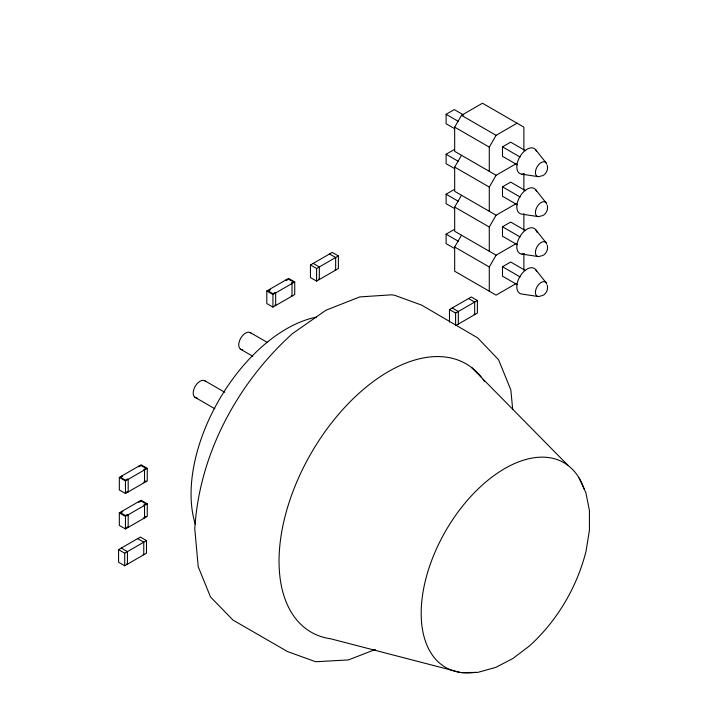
<?xml version="1.0" encoding="UTF-8"?>
<svg xmlns="http://www.w3.org/2000/svg" width="708" height="708" viewBox="0 0 708 708"><rect width="100%" height="100%" fill="white"/><g stroke="black" fill="none" stroke-linecap="round" stroke-linejoin="round"><path stroke-width="1.06" d="M516.114 163.707L496.096 175.274L454.678 151.362L454.678 127.139L461.492 115.342L482.467 103.226L523.885 127.139L523.885 150.264M516.114 203.665L496.096 215.223L454.678 191.319L454.678 167.088L461.492 155.291M516.114 243.614L496.096 255.181L454.678 231.268L454.678 207.046L461.492 195.249M489.281 171.336L489.281 147.114L496.096 135.317L517.07 123.21M516.114 283.572L496.096 295.13L454.678 271.226L454.678 247.004L461.492 235.198M489.281 211.294L489.281 187.071L496.096 175.274M489.281 251.243L489.281 227.02L496.096 215.223M489.281 291.2L489.281 266.978L496.096 255.181M454.625 128.679L446.102 123.758L446.102 114.315L454.27 109.598L463.749 115.068M454.625 168.637L446.102 163.707L446.102 154.273L454.27 149.556M517.353 164.893L502.494 156.318L502.494 146.875L510.672 142.158L525.531 150.742M310.458 264.987L332.256 252.402L338.389 255.942L338.389 268.527L316.591 281.111L310.458 277.571L310.458 264.987L316.591 268.527L338.389 255.942M266.801 290.979L288.599 278.394L294.732 281.934L294.732 294.519L272.934 307.095L266.801 303.564L266.801 290.979L272.934 294.519L294.732 281.934M454.625 208.586L446.102 203.665L446.102 194.222L454.27 189.505M517.353 204.851L502.494 196.266L502.494 186.832L510.672 182.115L525.531 190.691M454.625 248.543L446.102 243.614L446.102 234.18L454.27 229.463M517.353 244.8L502.494 236.224L502.494 226.79L510.672 222.064L525.531 230.649M119.325 477.387L141.122 464.802L147.255 468.342L147.255 480.927L125.458 493.511L119.325 489.971L119.325 477.387L125.458 480.927L147.255 468.342M517.353 284.758L502.494 276.182L502.494 266.739L510.672 262.022L525.531 270.598M125.458 492.724L127.502 491.547L128.183 491.936L128.183 479.351L127.502 478.962L125.458 480.139L120.687 477.387L122.732 476.21L122.05 475.811M145.892 480.927L143.848 482.104L144.529 482.502L144.529 469.917L143.848 469.519L145.892 468.342L141.122 465.59L139.078 466.767L138.396 466.377M449.474 322.122L449.474 309.546L471.271 296.962L477.396 300.502L477.396 313.078L456.51 325.14M449.474 309.546L455.598 313.078L477.396 300.502M119.325 512.84L141.122 500.255L147.255 503.795L147.255 516.38L125.458 528.965L119.325 525.425L119.325 512.84L125.458 516.38L147.255 503.795M125.458 528.177L127.502 527L128.183 527.389L128.183 514.805L127.502 514.415L125.458 515.592L120.687 512.84L122.732 511.663L122.05 511.273M145.892 516.38L143.848 517.566L144.529 517.955L144.529 505.37L143.848 504.981L145.892 503.795L141.122 501.043L139.078 502.229L138.396 501.83M118.572 549.647L140.361 537.062L146.494 540.602L146.494 553.187L124.697 565.772L118.572 562.232L118.572 549.647L124.697 553.187L146.494 540.602M542.045 175.947C546.178 174.451 548.435 169.566 547.266 165.389M542.045 215.896C546.178 214.4 548.435 209.515 547.266 205.338M542.045 255.854C546.178 254.358 548.435 249.473 547.266 245.295M542.045 295.802C546.178 294.307 548.435 289.43 547.266 285.244M375.337 649.484L348.38 659.936L315.653 661.741L287.457 651.537L232.967 620.075L210.488 596.924L198.213 566.719L194.771 528.796C199.355 453.978 237.251 383.603 292.377 333.672L326.007 310.21L359.797 296.909L391.4 294.829L394.365 295.183L421.596 305.104L477.679 337.866L498.565 359.717L510.84 389.922L512.707 409.516M461.634 672.6L477.767 672.388L495.733 667.414L512.902 658.484L529.54 645.891C557.161 620.783 576.87 587.41 586.038 551.258L589.428 530.301L589.419 510.495L585.897 492.741L578.967 477.847M521.911 174.203L538.292 176.664M538.292 216.613L521.911 214.152A14.452 8.346 -60 0 1 520.451 195.744A14.452 8.346 -60 0 1 536.62 191.417M521.911 254.11L538.292 256.57M538.292 296.528L521.911 294.059A14.452 8.346 -60 0 1 520.451 275.651A14.452 8.346 -60 0 1 536.62 271.323M460.554 672.503L330.636 638.775A154.91 89.438 -60 0 1 311.246 453.049A154.91 89.438 -60 0 1 481.723 377.638M224.666 392.223L204.709 380.7A9.629 5.558 -60 0 0 195.32 386.117A9.629 5.558 -60 0 0 194.85 397.215L195.842 397.737A9.629 5.558 -60 0 0 197.019 397.905M461.492 115.342L496.096 135.317M446.102 114.315L458.421 121.431M502.494 146.875L520.141 157.07M454.678 127.139L489.281 147.114M446.102 154.273L458.421 161.389M502.494 186.832L520.141 197.019M454.678 167.088L489.281 187.071M446.102 194.222L458.421 201.338M502.494 226.79L520.141 236.976M454.678 207.046L489.281 227.02M446.102 234.18L458.421 241.295M502.494 266.739L520.141 276.925M454.678 247.004L489.281 266.978M468.546 298.528L474.67 302.068L474.67 314.653L473.988 314.264M452.2 307.971L458.324 311.511L458.324 324.096M329.53 253.977L335.663 257.508L335.663 270.093L334.981 269.704M313.184 263.411L319.317 266.951L319.317 279.536L318.635 279.138M285.873 279.97L286.554 280.359L288.599 279.182L293.369 281.934L291.324 283.111L292.006 283.501L292.006 296.086L291.324 295.696M269.527 289.404L270.208 289.793L268.164 290.979L272.934 293.731L274.978 292.546L275.66 292.944L275.66 305.529L274.978 305.13M250.119 332.503L267.226 342.38M240.49 349.159L252.844 356.292M194.85 397.215L214.807 408.737M137.635 538.638L143.768 542.178L143.768 554.753L143.087 554.364M121.289 548.072L127.422 551.612L127.422 564.196L126.741 563.798M204.709 380.7L205.603 381.391M471.696 367.602L568.197 465.572M535.867 150.025L546.187 162.99M535.867 189.983L546.187 202.939M535.867 229.932L546.187 242.897M535.867 269.89L546.187 282.846M523.885 173.699L523.885 190.213M523.885 213.648L523.885 230.171M523.885 253.606L523.885 270.12M455.598 313.078L455.598 325.662M316.591 268.527L316.591 281.111M272.934 294.519L272.934 307.095M125.458 480.927L125.458 493.511M125.458 516.38L125.458 528.965M124.697 553.187L124.697 565.772M524.371 173.956A14.452 8.346 -60 0 1 519.486 157.415A14.452 8.346 -60 0 1 536.62 151.459M541.186 175.885A8.177 4.717 -60 0 1 535.425 173.124A8.177 4.717 -60 0 1 540.177 163.221A8.177 4.717 -60 0 1 546.762 164.265M541.186 295.749A8.177 4.717 -60 0 1 535.425 292.979A8.177 4.717 -60 0 1 540.177 283.085A8.177 4.717 -60 0 1 546.762 284.129M524.371 253.862A14.452 8.346 -60 0 1 519.787 236.773A14.452 8.346 -60 0 1 536.885 232.189M541.186 255.792A8.177 4.717 -60 0 1 535.425 253.03A8.177 4.717 -60 0 1 540.177 243.127A8.177 4.717 -60 0 1 546.762 244.171M541.186 215.843A8.177 4.717 -60 0 1 535.425 213.073A8.177 4.717 -60 0 1 540.177 203.178A8.177 4.717 -60 0 1 546.762 204.223M483.068 379.435A154.91 89.438 -60 0 1 484.36 381.302M475.741 672.335A118.209 68.251 -60 0 1 446.775 529.035A118.209 68.251 -60 0 1 584.18 489.086M242.702 349.761A9.629 5.558 -60 0 1 238.791 345.858L238.755 344.292A9.629 5.558 -60 0 1 243.676 334.486A9.629 5.558 -60 0 1 251.039 333.149M195.399 524.389A134.856 77.862 -60 0 1 219.569 399.073A134.856 77.862 -60 0 1 316.405 317.157"/></g></svg>
